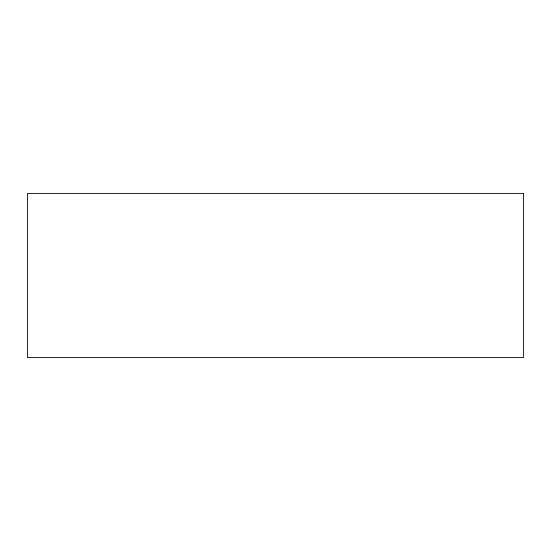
<?xml version="1.0" encoding="UTF-8"?>
<svg xmlns="http://www.w3.org/2000/svg" width="551" height="551" viewBox="0 0 551 551"><rect width="100%" height="100%" fill="white"/><g stroke="black" fill="none" stroke-linecap="round" stroke-linejoin="round"><path stroke-width="0.83" d="M523.45 193.408L27.55 193.408L27.55 357.592L523.45 357.592L523.45 193.408"/></g></svg>
